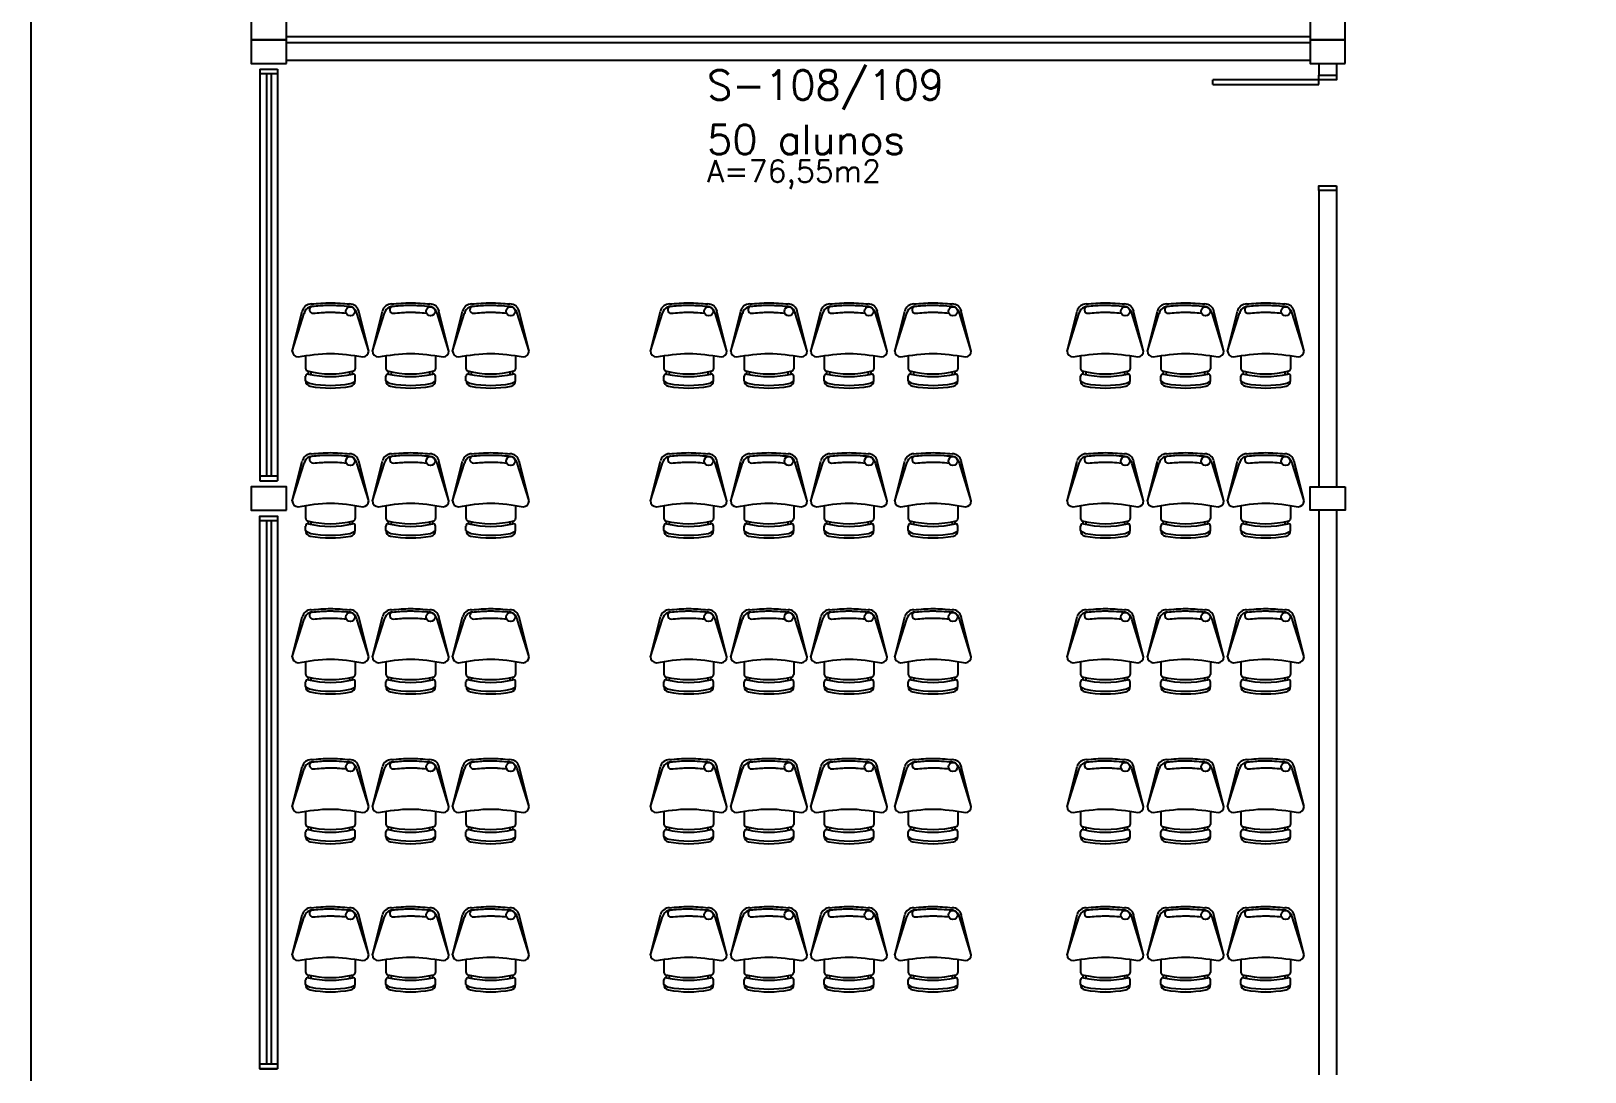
# Model space of a CAD drawing. Header units: millimetres. Extents: x 20431 to 27288, y 6147 to 13165.
# Drawn here: x 20779 to 22099, y 11368 to 12253 of the extents above; entities that cross this region are included whole.
import ezdxf

# ---------------------------------------------------------------- set-up
doc = ezdxf.new("R2010")
doc.units = ezdxf.units.MM
doc.header["$MEASUREMENT"] = 0
for name, color, linetype in [('A-Móveis', 105, 'Continuous'), ('Arqui-Aberturas', 63, 'Continuous'), ('Arqui-DivisóriaGesso', 211, 'Continuous'), ('Arqui-Móveis', 252, 'Continuous'), ('Arqui-Paredes', 3, 'Continuous'), ('Arqui-Pilares', 4, 'Continuous'), ('Arqui-Salas', 31, 'Continuous')]:
    doc.layers.add(name, color=color, linetype=linetype)
doc.styles.add('INDICAÇÃO AMBIENTES', font='romans.shx')

# ---------------------------------------------------------------- blocks, each defined once
blk = doc.blocks.new('A$C66E92B1C')
at = {"layer": 'A-Móveis', "linetype": 'Continuous'}
for p, q in [((0, 29.9), (8.5, 63.8)), ((0, 29.9), (10.1, 62)), ((65, 29.9), (54.9, 62)), ((65, 29.9), (56.5, 63.8)), ((11.4, 25.9), (11.4, 14.8)), ((53.6, 25.9), (53.6, 14.8)), ((11.4, 5.1), (11.4, 8.5)), ((11.4, 4.6), (11.4, 5.1)), ((13.7, 10.4), (13.7, 12.8)), ((16.1, 9.9), (16.1, 12.2)), ((48.9, 9.9), (48.9, 12.2)), ((51.3, 10.4), (51.3, 12.8)), ((53.6, 5.1), (53.6, 8.5)), ((53.6, 4.6), (53.6, 5.1))]:
    blk.add_line(p, q, dxfattribs=at)
blk.add_circle((49.4, 63.7), 3.81, dxfattribs=at)
for centre, radius, start, end in [((16.2, 61.9), 8, 90, 165.9638), ((17.8, 60), 8, 113.6162, 165.9638), ((17.8, 60), 8, 95.2634, 113.6162), ((17.7, 65), 3.01, 100.5269, 270), ((47.2, 60), 8, 14.0362, 84.7363), ((48.8, 61.9), 8, 14.0362, 90), ((5, 29.9), 5, 180, 270), ((60, 29.9), 5, 270, 0), ((13.3, 14.8), 1.87, 180, 255.887), ((51.7, 14.8), 1.87, 284.113, 0), ((13.3, 8.5), 1.87, 76.9185, 180), ((16.1, 4.6), 4.68, 180, 259.2791), ((18.5, 12.5), 10.6, 228.4224, 254.693), ((32.5, 91.1), 80.6, 255.887, 284.113), ((32.5, 91.1), 82.9, 256.9185, 283.0815), ((32.5, 91.1), 92.7, 259.2791, 280.7209), ((32.5, 91.1), 90.4, 259.2791, 280.7209), ((46.5, 12.5), 10.6, 285.307, 311.5776), ((48.9, 4.6), 4.68, 280.7209, 0), ((51.7, 8.5), 1.87, 0, 103.0815)]:
    blk.add_arc(centre, radius, start, end, dxfattribs=at)
for points in [[(16.2, 69.9), (32.5, 70.9), (48.8, 69.9)], [(5, 24.9), (32.5, 27.9), (60, 24.9)]]:
    blk.add_spline(points, degree=3, dxfattribs=at)
for points, knots in [([(17.1, 68), (19.2, 68.2), (21.3, 68.4), (25.3, 68.7), (27.2, 68.8), (30.5, 68.9), (32, 68.9), (34.8, 68.9), (36.2, 68.8), (40.5, 68.6), (43.4, 68.4), (46.8, 68.1), (47.3, 68), (47.9, 68)], [0.671451, 0.671451, 0.671451, 0.671451, 6.930704, 6.930704, 12.827172, 12.827172, 17.180097, 17.180097, 21.533022, 21.533022, 30.238872, 30.238872, 31.897634, 31.897634, 31.897634, 31.897634]), ([(17.7, 62), (20, 62.2), (22.3, 62.4), (26.4, 62.7), (28.2, 62.8), (30.8, 62.9), (31.6, 62.9), (33, 62.9), (33.4, 62.9), (34.4, 62.9), (34.9, 62.9), (36.5, 62.8), (37.5, 62.8), (40.9, 62.6), (43.4, 62.4), (46, 62.1)], [0.671451, 0.671451, 0.671451, 0.671451, 7.736362, 7.736362, 13.492102, 13.492102, 16.238019, 16.238019, 17.870689, 17.870689, 19.503359, 19.503359, 22.768699, 22.768699, 30.487114, 30.487114, 30.487114, 30.487114])]:
    blk.add_open_spline(points, degree=3, knots=knots, dxfattribs=at)

msp = doc.modelspace()

# ---------------------------------------------------------------- linework, layer by layer
at = {"layer": 'Arqui-Aberturas'}
for p, q in [((20973.3, 12220.7), (20973.3, 11870.7)), ((20973.3, 12220.7), (20988.3, 12220.7)), ((20973.3, 12220.7), (20988.3, 12220.7)), ((20988.3, 12220.7), (20988.3, 11870.7)), ((20988.3, 12216.7), (20973.3, 12216.7)), ((20978.8, 12216.7), (20978.8, 11874.7)), ((20982.8, 12216.7), (20982.8, 11874.7)), ((21783.3, 12207.7), (21783.3, 12211.7)), ((21873.3, 12211.7), (21783.3, 12211.7)), ((21783.3, 12207.7), (21873.3, 12207.7)), ((21873.3, 12207.7), (21873.3, 12211.7)), ((20988.3, 11874.7), (20973.3, 11874.7)), ((20973.3, 11870.7), (20988.3, 11870.7)), ((20973.3, 11870.7), (20988.3, 11870.7)), ((20973.3, 11840.7), (20988.3, 11840.7)), ((20973.3, 11840.7), (20988.3, 11840.7)), ((20988.3, 11836.7), (20973.3, 11836.7)), ((20978.8, 11836.7), (20978.8, 11374.7)), ((20982.8, 11836.7), (20982.8, 11374.7)), ((20988.3, 11374.7), (20973.3, 11374.7)), ((20973.3, 11370.7), (20988.3, 11370.7))]:
    msp.add_line(p, q, dxfattribs=at)
for points in [[(21888.3, 12215.7), (21888.3, 12211.7), (21873.3, 12211.7), (21873.3, 12215.7)], [(21888.3, 12121.7), (21888.3, 12117.7), (21873.3, 12117.7), (21873.3, 12121.7)], [(20988.3, 11370.7), (20973.3, 11370.7), (20973.3, 11840.7), (20988.3, 11840.7)]]:
    msp.add_lwpolyline(points, close=True, dxfattribs=at)
msp.add_lwpolyline([(20988.3, 11370.7), (20973.3, 11370.7)], dxfattribs=at)
at = {"layer": 'Arqui-DivisóriaGesso'}
msp.add_lwpolyline([(20778.7, 13165.3), (23641, 13165.3), (23641, 9846), (20778.7, 9846)], close=True, dxfattribs=at)
at = {"layer": 'Arqui-Paredes'}
for p, q in [((21865.8, 12248.2), (20995.8, 12248.2)), ((21865.8, 12243.2), (20995.8, 12243.2)), ((21865.8, 12228.2), (20995.8, 12228.2)), ((21873.3, 12225.7), (21873.3, 12215.7)), ((21888.3, 12225.7), (21888.3, 12215.7)), ((21873.3, 12215.7), (21888.3, 12215.7)), ((21873.3, 12117.7), (21873.3, 11865.7)), ((21888.3, 12117.7), (21888.3, 11865.7)), ((21873.3, 11845.7), (21873.3, 11365.7)), ((21888.3, 11845.7), (21888.3, 11365.7))]:
    msp.add_line(p, q, dxfattribs=at)
at = {"layer": 'Arqui-Pilares'}
for points in [[(20995.8, 12245.7), (20995.8, 12265.7), (20965.8, 12265.7), (20965.8, 12245.7)], [(21895.8, 12245.7), (21895.8, 12265.7), (21865.8, 12265.7), (21865.8, 12245.7)], [(20995.8, 12225.7), (20995.8, 12245.7), (20965.8, 12245.7), (20965.8, 12225.7)], [(21895.8, 12225.7), (21895.8, 12245.7), (21865.8, 12245.7), (21865.8, 12225.7)], [(20995.8, 11845.7), (20995.8, 11865.7), (20965.8, 11865.7), (20965.8, 11845.7)], [(21895.8, 11865.7), (21895.8, 11845.7), (21865.8, 11845.7), (21865.8, 11865.7)]]:
    msp.add_lwpolyline(points, close=True, dxfattribs=at)

# ---------------------------------------------------------------- block references
at = {"layer": 'Arqui-Móveis'}
for p in [(21000.7, 11951.2), (21068.9, 11951.2), (21137, 11951.2), (21305.2, 11951.2), (21373.4, 11951.2), (21441.5, 11951.2), (21512.9, 11951.2), (21659.4, 11951.2), (21727.6, 11951.2), (21795.7, 11951.2), (21000.7, 11823.8), (21068.9, 11823.8), (21137, 11823.8), (21305.2, 11823.8), (21373.4, 11823.8), (21441.5, 11823.8), (21512.9, 11823.8), (21659.4, 11823.8), (21727.6, 11823.8), (21795.7, 11823.8), (21000.7, 11691.2), (21068.9, 11691.2), (21137, 11691.2), (21305.2, 11691.2), (21373.4, 11691.2), (21441.5, 11691.2), (21512.9, 11691.2), (21659.4, 11691.2), (21727.6, 11691.2), (21795.7, 11691.2), (21000.7, 11563.8), (21068.9, 11563.8), (21137, 11563.8), (21305.2, 11563.8), (21373.4, 11563.8), (21441.5, 11563.8), (21512.9, 11563.8), (21659.4, 11563.8), (21727.6, 11563.8), (21795.7, 11563.8), (21000.7, 11437.9), (21068.9, 11437.9), (21137, 11437.9), (21305.2, 11437.9), (21373.4, 11437.9), (21441.5, 11437.9), (21512.9, 11437.9), (21659.4, 11437.9), (21727.6, 11437.9), (21795.7, 11437.9)]:
    msp.add_blockref('A$C66E92B1C', p, dxfattribs=at)

# ---------------------------------------------------------------- texts
at = {"layer": 'Arqui-Salas', "color": 2, "linetype": 'Continuous', "style": 'INDICAÇÃO AMBIENTES'}
msp.add_text('S-108/109', height=25, dxfattribs=at).set_placement((21353.3, 12194.8))
at = {"layer": 'Arqui-Salas', "linetype": 'Continuous', "style": 'INDICAÇÃO AMBIENTES'}
for s, height, p in [('50 alunos', 25, (21353.3, 12148.4)), ('A=76,55m2', 18.75, (21353.3, 12124.7))]:
    msp.add_text(s, height=height, dxfattribs=at).set_placement(p)

doc.saveas('drawing.dxf')
